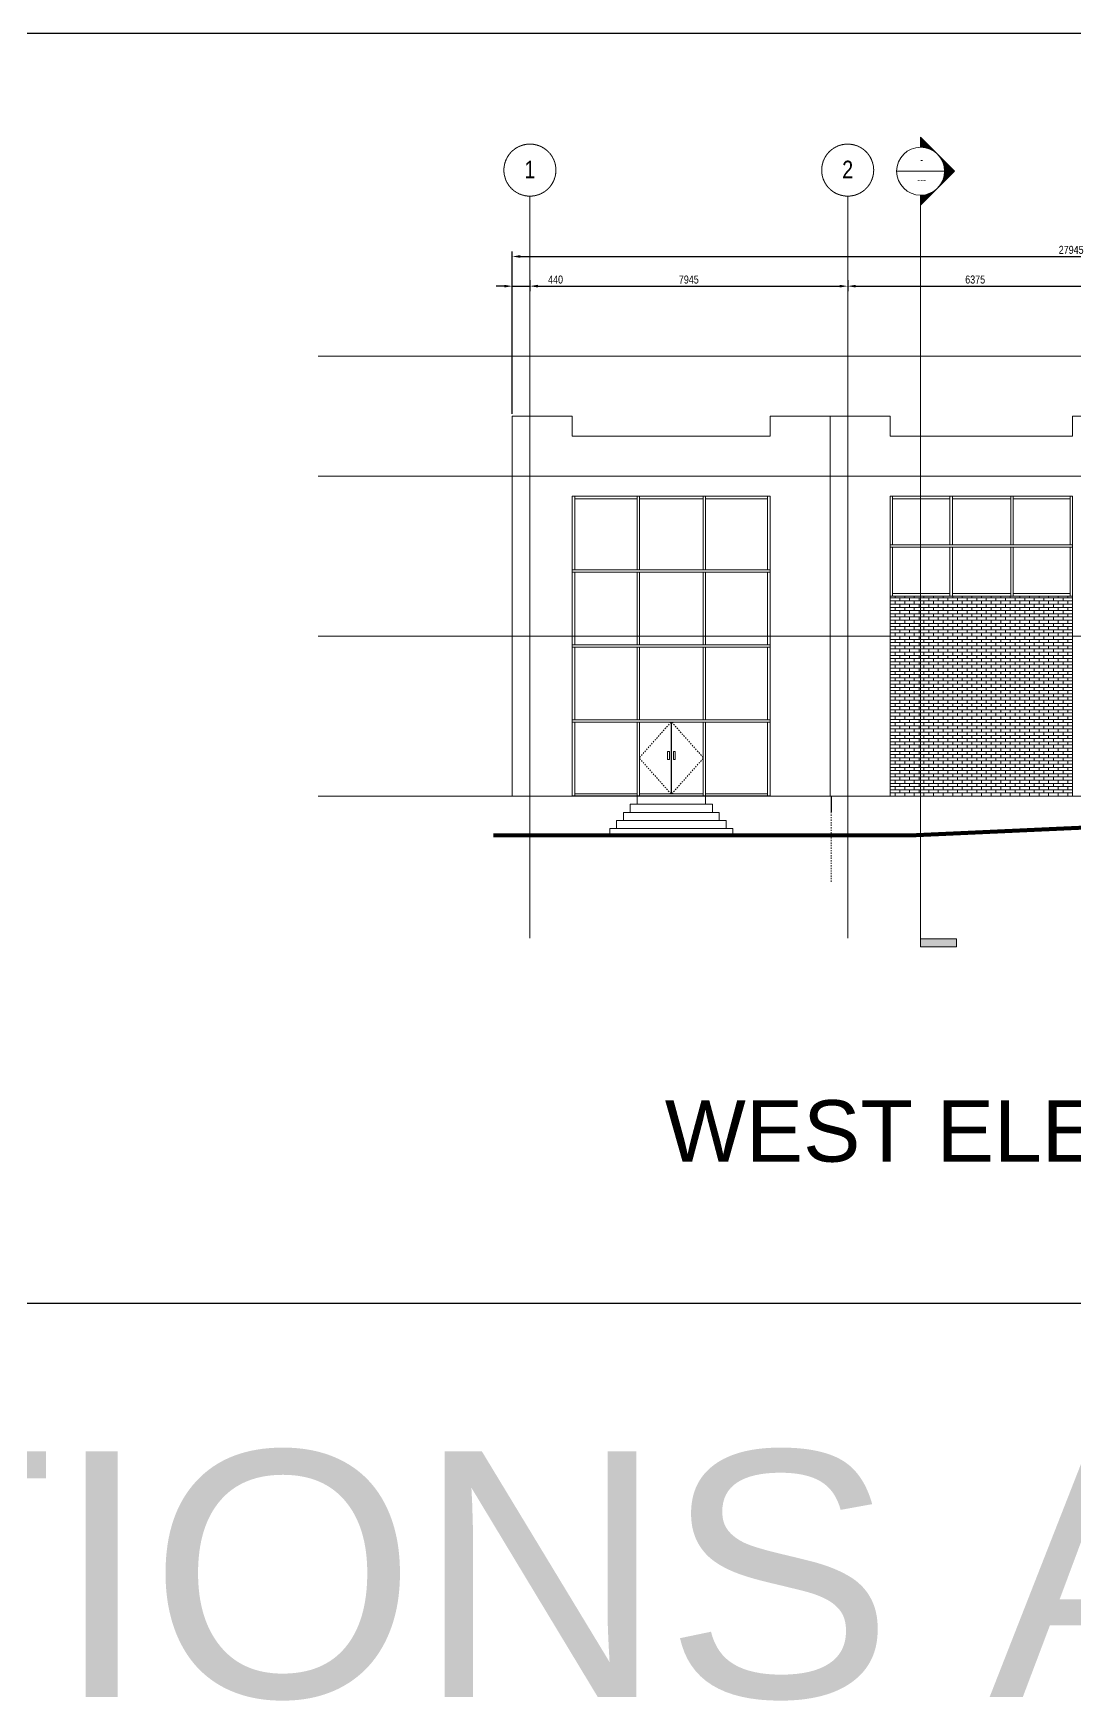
# Model space of a CAD drawing. Header units: millimetres. Extents: x -31954 to 493870, y 99509 to 604061.
# Drawn here: x 278808 to 304843, y 99509 to 141187 of the extents above; entities that cross this region are included whole.
import ezdxf

# ---------------------------------------------------------------- set-up
doc = ezdxf.new("R2010")
doc.units = ezdxf.units.MM
doc.header["$LTSCALE"] = 10
doc.header["$PDMODE"] = 3
doc.header["$PDSIZE"] = 25
doc.linetypes.add('Center', pattern=[2, 1.25, -0.25, 0.25, -0.25])
doc.linetypes.add('Dash', pattern=[6.35, 3.175, -3.175])
for name, color, linetype, lineweight in [('A-ANNOTATIONS', 1, 'Continuous', 9), ('A-DOOR', 1, 'Continuous', 18), ('A-FLOR-LEVL', 6, 'Continuous', 9), ('A-GLAZ-CWMG', 3, 'Continuous', 9), ('A-HATCH', 9, 'Continuous', 0), ('A-WALL', 2, 'Continuous', 18), ('A-WALL-HIDN', 2, 'Dash', 18), ('C-TOPO', 2, 'Continuous', 9), ('S-FOUNDATION', 1, 'Continuous', 25), ('S-GRID', 6, 'Center', 9)]:
    doc.layers.add(name, color=color, linetype=linetype, lineweight=lineweight)
doc.styles.add('Dimension Text', font='arial.ttf', dxfattribs={"width": 0.8})
doc.styles.add('Revit_Arial', font='arial.ttf')
doc.styles.get("Standard").update_dxf_attribs({"font": 'arial.ttf', "width": 0.8})
doc.dimstyles.new('DIM 100', dxfattribs={"dimscale": 100, "dimtxt": 2, "dimasz": 2, "dimexe": 1.25, "dimexo": 0.625, "dimtad": 1, "dimdec": 0, "dimdsep": 46, "dimtxsty": 'Dimension Text', "dimcen": 2.5, "dimadec": 0, "dimazin": 0, "dimtfac": 1, "dimtdec": 0, "dimtmove": 0, "dimatfit": 3, "dimfxl": 1, "dimarcsym": 0})

# ---------------------------------------------------------------- blocks, each defined once
blk = doc.blocks.new('Rectangular Mullion - Kawneer-1600_Sys_3-6 Mullion_Head-559501-South Elevation')
at = {"layer": 'A-GLAZ-CWMG'}
for p, q in [((-13596, 7437), (-13596, 7500)), ((-12048, 7437), (-13596, 7437)), ((-12048, 7500), (-12048, 7437))]:
    blk.add_line(p, q, dxfattribs=at)
blk = doc.blocks.new('Rectangular Mullion - Kawneer-1600_Sys_3-6 Mullion_Sill-559281-South Elevation')
at = {"layer": 'A-GLAZ-CWMG'}
for p, q in [((-16866, 0), (-16866, 63)), ((-16866, 63), (-15308, 63)), ((-15308, 63), (-15308, 0))]:
    blk.add_line(p, q, dxfattribs=at)
blk = doc.blocks.new('Rectangular Mullion - Kawneer-1600_Sys_3-6 Mullion_Jamb R-559003-South Elevation')
at = {"layer": 'A-GLAZ-CWMG'}
for p, q in [((-12048, 1848), (-11984, 1848)), ((-12048, 0), (-12048, 1848))]:
    blk.add_line(p, q, dxfattribs=at)
blk = doc.blocks.new('Rectangular Mullion - Kawneer-1600_Sys_3-6 Mullion_Jamb R-559004-South Elevation')
at = {"layer": 'A-GLAZ-CWMG'}
for p, q in [((-12048, 3723), (-11984, 3723)), ((-12048, 1911), (-12048, 3723)), ((-11984, 1911), (-12048, 1911))]:
    blk.add_line(p, q, dxfattribs=at)
blk = doc.blocks.new('Rectangular Mullion - Kawneer-1600_Sys_3-6 Mullion_Jamb R-559024-South Elevation')
at = {"layer": 'A-GLAZ-CWMG'}
for p, q in [((-12048, 5661), (-12048, 7500)), ((-11984, 5661), (-12048, 5661))]:
    blk.add_line(p, q, dxfattribs=at)
blk = doc.blocks.new('Rectangular Mullion - Kawneer-1600_Sys_3-6 Mullion_Jamb L-559005-South Elevation')
at = {"layer": 'A-GLAZ-CWMG'}
for p, q in [((-16866, 7500), (-16866, 5661)), ((-16866, 5661), (-16929, 5661))]:
    blk.add_line(p, q, dxfattribs=at)
blk = doc.blocks.new('Rectangular Mullion - Kawneer-1600_Sys_3-6 Mullion_Jamb L-559006-South Elevation')
at = {"layer": 'A-GLAZ-CWMG'}
for p, q in [((-16929, 1848), (-16866, 1848)), ((-16866, 1848), (-16866, 0))]:
    blk.add_line(p, q, dxfattribs=at)
blk = doc.blocks.new('Rectangular Mullion - Kawneer-1600_Sys_3-6 Mullion_Jamb L-559007-South Elevation')
at = {"layer": 'A-GLAZ-CWMG'}
for p, q in [((-16929, 3723), (-16866, 3723)), ((-16866, 3723), (-16866, 1911)), ((-16866, 1911), (-16929, 1911))]:
    blk.add_line(p, q, dxfattribs=at)
blk = doc.blocks.new('Rectangular Mullion - Kawneer-1600_Sys_3-6 Mullion_Horizontal-559282-South Elevation')
at = {"layer": 'A-GLAZ-CWMG'}
for p, q in [((-15281, 1911), (-16929, 1911)), ((-16929, 1848), (-15281, 1848))]:
    blk.add_line(p, q, dxfattribs=at)
blk = doc.blocks.new('Rectangular Mullion - Kawneer-1600_Sys_3-6 Mullion_Head-559519-South Elevation')
at = {"layer": 'A-GLAZ-CWMG'}
for p, q in [((-5905, 7437), (-5905, 7500)), ((-4483, 7437), (-5905, 7437)), ((-4483, 7500), (-4483, 7437))]:
    blk.add_line(p, q, dxfattribs=at)
blk = doc.blocks.new('Rectangular Mullion - Kawneer-1600_Sys_3-6 Mullion_Sill-559320-South Elevation')
at = {"layer": 'A-GLAZ-CWMG'}
for p, q in [((-8921, 5000), (-8921, 5064)), ((-8921, 5064), (-7490, 5064)), ((-7490, 5064), (-7490, 5000))]:
    blk.add_line(p, q, dxfattribs=at)
blk = doc.blocks.new('Rectangular Mullion - Kawneer-1600_Sys_3-6 Mullion_Jamb R-558829-South Elevation')
at = {"layer": 'A-GLAZ-CWMG'}
for p, q in [((-4483, 6223), (-4419, 6223)), ((-4483, 5000), (-4483, 6223))]:
    blk.add_line(p, q, dxfattribs=at)
blk = doc.blocks.new('Rectangular Mullion - Kawneer-1600_Sys_3-6 Mullion_Jamb R-558830-South Elevation')
at = {"layer": 'A-GLAZ-CWMG'}
for p, q in [((-4483, 6286), (-4483, 7500)), ((-4419, 6286), (-4483, 6286))]:
    blk.add_line(p, q, dxfattribs=at)
blk = doc.blocks.new('Rectangular Mullion - Kawneer-1600_Sys_3-6 Mullion_Jamb L-558831-South Elevation')
at = {"layer": 'A-GLAZ-CWMG'}
for p, q in [((-8921, 7500), (-8921, 6286)), ((-8921, 6286), (-8984, 6286))]:
    blk.add_line(p, q, dxfattribs=at)
blk = doc.blocks.new('Rectangular Mullion - Kawneer-1600_Sys_3-6 Mullion_Jamb L-558832-South Elevation')
at = {"layer": 'A-GLAZ-CWMG'}
for p, q in [((-8984, 6223), (-8921, 6223)), ((-8921, 6223), (-8921, 5000))]:
    blk.add_line(p, q, dxfattribs=at)
blk = doc.blocks.new('Rectangular Mullion - Kawneer-1600_Sys_3-6 Mullion_Horizontal-559321-South Elevation')
at = {"layer": 'A-GLAZ-CWMG'}
for p, q in [((-7463, 6286), (-8984, 6286)), ((-8984, 6223), (-7463, 6223))]:
    blk.add_line(p, q, dxfattribs=at)
blk = doc.blocks.new('M_Curtain Wall Dbl Glass - M_Curtain Wall Dbl Glass-560345-South Elevation')
at = {"layer": 'A-DOOR', "linetype": 'Dash'}
for p, q in [((-15245, 970), (-14465, 1848)), ((-14440, 1848), (-13660, 970)), ((-14465, 63), (-15245, 941)), ((-13660, 941), (-14439, 63))]:
    blk.add_line(p, q, dxfattribs=at)
at = {"layer": 'A-DOOR'}
for p, q in [((-14454, 63), (-14454, 1848)), ((-14451, 1848), (-14451, 63)), ((-14548, 1118), (-14503, 1118)), ((-14548, 1118), (-14548, 914)), ((-14503, 914), (-14548, 914)), ((-14503, 914), (-14503, 1118)), ((-14402, 1118), (-14357, 1118)), ((-14402, 914), (-14402, 1118)), ((-14357, 914), (-14402, 914)), ((-14357, 1118), (-14357, 914))]:
    blk.add_line(p, q, dxfattribs=at)
blk = doc.blocks.new('Rectangular Mullion - Kawneer-1600_Sys_3-6 Mullion_Head-559283-South Elevation')
at = {"layer": 'A-GLAZ-CWMG'}
for p, q in [((-16866, 7437), (-16866, 7500)), ((-15308, 7437), (-16866, 7437)), ((-15308, 7500), (-15308, 7437))]:
    blk.add_line(p, q, dxfattribs=at)
blk = doc.blocks.new('Rectangular Mullion - Kawneer-1600_Sys_3-6 Mullion_Sill-559502-South Elevation')
at = {"layer": 'A-GLAZ-CWMG'}
for p, q in [((-15245, 0), (-15245, 63)), ((-15245, 63), (-13660, 63)), ((-13660, 63), (-13660, 0))]:
    blk.add_line(p, q, dxfattribs=at)
blk = doc.blocks.new('Rectangular Mullion - Kawneer-1600_Sys_3-6 Mullion_Horizontal-559503-South Elevation')
at = {"layer": 'A-GLAZ-CWMG'}
for p, q in [((-13633, 1911), (-15281, 1911)), ((-15281, 1848), (-13633, 1848))]:
    blk.add_line(p, q, dxfattribs=at)
blk = doc.blocks.new('Rectangular Mullion - Kawneer-1600_Sys_3-6 Mullion_Vertical-558998-South Elevation')
at = {"layer": 'A-GLAZ-CWMG'}
for p, q in [((-15308, 1848), (-15245, 1848)), ((-15308, 1848), (-15308, 0)), ((-15245, 0), (-15245, 1848))]:
    blk.add_line(p, q, dxfattribs=at)
blk = doc.blocks.new('Rectangular Mullion - Kawneer-1600_Sys_3-6 Mullion_Vertical-558999-South Elevation')
at = {"layer": 'A-GLAZ-CWMG'}
for p, q in [((-15308, 3723), (-15245, 3723)), ((-15308, 3723), (-15308, 1911)), ((-15245, 1911), (-15245, 3723)), ((-15245, 1911), (-15308, 1911))]:
    blk.add_line(p, q, dxfattribs=at)
blk = doc.blocks.new('Rectangular Mullion - Kawneer-1600_Sys_3-6 Mullion_Vertical-559000-South Elevation')
at = {"layer": 'A-GLAZ-CWMG'}
for p, q in [((-15308, 7500), (-15308, 5661)), ((-15245, 5661), (-15245, 7500)), ((-15245, 5661), (-15308, 5661))]:
    blk.add_line(p, q, dxfattribs=at)
blk = doc.blocks.new('Rectangular Mullion - Kawneer-1600_Sys_3-6 Mullion_Head-559322-South Elevation')
at = {"layer": 'A-GLAZ-CWMG'}
for p, q in [((-8921, 7437), (-8921, 7500)), ((-7490, 7437), (-8921, 7437)), ((-7490, 7500), (-7490, 7437))]:
    blk.add_line(p, q, dxfattribs=at)
blk = doc.blocks.new('Rectangular Mullion - Kawneer-1600_Sys_3-6 Mullion_Sill-559520-South Elevation')
at = {"layer": 'A-GLAZ-CWMG'}
for p, q in [((-7426, 5000), (-7426, 5064)), ((-7426, 5064), (-5968, 5064)), ((-5968, 5064), (-5968, 5000))]:
    blk.add_line(p, q, dxfattribs=at)
blk = doc.blocks.new('Rectangular Mullion - Kawneer-1600_Sys_3-6 Mullion_Horizontal-559521-South Elevation')
at = {"layer": 'A-GLAZ-CWMG'}
for p, q in [((-5941, 6286), (-7463, 6286)), ((-7463, 6223), (-5941, 6223))]:
    blk.add_line(p, q, dxfattribs=at)
blk = doc.blocks.new('Rectangular Mullion - Kawneer-1600_Sys_3-6 Mullion_Vertical-558825-South Elevation')
at = {"layer": 'A-GLAZ-CWMG'}
for p, q in [((-7490, 6223), (-7426, 6223)), ((-7490, 6223), (-7490, 5000)), ((-7426, 5000), (-7426, 6223))]:
    blk.add_line(p, q, dxfattribs=at)
blk = doc.blocks.new('Rectangular Mullion - Kawneer-1600_Sys_3-6 Mullion_Vertical-558826-South Elevation')
at = {"layer": 'A-GLAZ-CWMG'}
for p, q in [((-7490, 7500), (-7490, 6286)), ((-7426, 6286), (-7426, 7500)), ((-7426, 6286), (-7490, 6286))]:
    blk.add_line(p, q, dxfattribs=at)
blk = doc.blocks.new('Rectangular Mullion - Kawneer-1600_Sys_3-6 Mullion_Head-559504-South Elevation')
at = {"layer": 'A-GLAZ-CWMG'}
for p, q in [((-15245, 7437), (-15245, 7500)), ((-13660, 7437), (-15245, 7437)), ((-13660, 7500), (-13660, 7437))]:
    blk.add_line(p, q, dxfattribs=at)
blk = doc.blocks.new('Rectangular Mullion - Kawneer-1600_Sys_3-6 Mullion_Sill-559505-South Elevation')
at = {"layer": 'A-GLAZ-CWMG'}
for p, q in [((-13596, 0), (-13596, 63)), ((-13596, 63), (-12048, 63)), ((-12048, 63), (-12048, 0))]:
    blk.add_line(p, q, dxfattribs=at)
blk = doc.blocks.new('Rectangular Mullion - Kawneer-1600_Sys_3-6 Mullion_Horizontal-559506-South Elevation')
at = {"layer": 'A-GLAZ-CWMG'}
for p, q in [((-11984, 1911), (-13633, 1911)), ((-13633, 1848), (-11984, 1848))]:
    blk.add_line(p, q, dxfattribs=at)
blk = doc.blocks.new('Rectangular Mullion - Kawneer-1600_Sys_3-6 Mullion_Head-559522-South Elevation')
at = {"layer": 'A-GLAZ-CWMG'}
for p, q in [((-7426, 7437), (-7426, 7500)), ((-5968, 7437), (-7426, 7437)), ((-5968, 7500), (-5968, 7437))]:
    blk.add_line(p, q, dxfattribs=at)
blk = doc.blocks.new('Rectangular Mullion - Kawneer-1600_Sys_3-6 Mullion_Sill-559523-South Elevation')
at = {"layer": 'A-GLAZ-CWMG'}
for p, q in [((-5905, 5000), (-5905, 5064)), ((-5905, 5064), (-4483, 5064)), ((-4483, 5064), (-4483, 5000))]:
    blk.add_line(p, q, dxfattribs=at)
blk = doc.blocks.new('Rectangular Mullion - Kawneer-1600_Sys_3-6 Mullion_Horizontal-559524-South Elevation')
at = {"layer": 'A-GLAZ-CWMG'}
for p, q in [((-4419, 6286), (-5941, 6286)), ((-5941, 6223), (-4419, 6223))]:
    blk.add_line(p, q, dxfattribs=at)
blk = doc.blocks.new('Grid - M_Grid Head - Circle-10837-South Elevation')
at = {"layer": 'S-GRID'}
blk.add_circle((-17989, 15650), 650, dxfattribs=at)
blk = doc.blocks.new('*D305')
at = {"layer": 'A-ANNOTATIONS', "lineweight": -2, "transparency": 16777216}
for p, q in [((290583, 134868), (290383, 134868)), ((290783, 131680), (290783, 134993)), ((290783, 134868), (291223, 134868)), ((291223, 135017), (291223, 134743)), ((291423, 134868), (292108, 134868))]:
    blk.add_line(p, q, dxfattribs=at)
at = {"layer": 'A-ANNOTATIONS', "transparency": 16777216}
for points in [[(290583, 134901), (290583, 134834), (290783, 134868)], [(291423, 134901), (291423, 134834), (291223, 134868)]]:
    blk.add_solid(points, dxfattribs=at)
at = {"layer": 'Defpoints', "color": 0, "transparency": 16777216}
for p in [(291223, 135080), (291223, 134868), (290783, 131618)]:
    blk.add_point(p, dxfattribs=at)
at = {"layer": 'A-ANNOTATIONS', "transparency": 16777216, "insert": (291865, 135032), "char_height": 200, "attachment_point": 5, "style": 'Dimension Text'}
blk.add_mtext('440', dxfattribs=at)
blk = doc.blocks.new('*D306')
at = {"layer": 'A-ANNOTATIONS', "lineweight": -2, "transparency": 16777216}
for p, q in [((291223, 135017), (291223, 134743)), ((291423, 134868), (298968, 134868)), ((299168, 135017), (299168, 134743))]:
    blk.add_line(p, q, dxfattribs=at)
at = {"layer": 'A-ANNOTATIONS', "transparency": 16777216}
for points in [[(291423, 134901), (291423, 134834), (291223, 134868)], [(298968, 134901), (298968, 134834), (299168, 134868)]]:
    blk.add_solid(points, dxfattribs=at)
at = {"layer": 'Defpoints', "color": 0, "transparency": 16777216}
for p in [(291223, 135080), (299168, 135080), (299168, 134868)]:
    blk.add_point(p, dxfattribs=at)
at = {"layer": 'A-ANNOTATIONS', "transparency": 16777216, "insert": (295196, 135032), "char_height": 200, "attachment_point": 5, "style": 'Dimension Text'}
blk.add_mtext('7945', dxfattribs=at)
blk = doc.blocks.new('*D307')
at = {"layer": 'A-ANNOTATIONS', "lineweight": -2, "transparency": 16777216}
for p, q in [((299168, 135017), (299168, 134743)), ((299368, 134868), (305343, 134868)), ((305543, 135017), (305543, 134743))]:
    blk.add_line(p, q, dxfattribs=at)
at = {"layer": 'A-ANNOTATIONS', "transparency": 16777216}
for points in [[(299368, 134901), (299368, 134834), (299168, 134868)], [(305343, 134901), (305343, 134834), (305543, 134868)]]:
    blk.add_solid(points, dxfattribs=at)
at = {"layer": 'Defpoints', "color": 0, "transparency": 16777216}
for p in [(299168, 135080), (305543, 135080), (305543, 134868)]:
    blk.add_point(p, dxfattribs=at)
at = {"layer": 'A-ANNOTATIONS', "transparency": 16777216, "insert": (302356, 135032), "char_height": 200, "attachment_point": 5, "style": 'Dimension Text'}
blk.add_mtext('6375', dxfattribs=at)
blk = doc.blocks.new('*D311')
at = {"layer": 'A-ANNOTATIONS', "lineweight": -2, "transparency": 16777216}
for p, q in [((290783, 131680), (290783, 135734)), ((290983, 135609), (318528, 135609)), ((318728, 134180), (318728, 135734))]:
    blk.add_line(p, q, dxfattribs=at)
at = {"layer": 'A-ANNOTATIONS', "transparency": 16777216}
for points in [[(290983, 135643), (290983, 135576), (290783, 135609)], [(318528, 135643), (318528, 135576), (318728, 135609)]]:
    blk.add_solid(points, dxfattribs=at)
at = {"layer": 'Defpoints', "color": 0, "transparency": 16777216}
for p in [(318728, 135609), (318728, 134118), (290783, 131618)]:
    blk.add_point(p, dxfattribs=at)
at = {"layer": 'A-ANNOTATIONS', "transparency": 16777216, "insert": (304756, 135774), "char_height": 200, "attachment_point": 5, "style": 'Dimension Text'}
blk.add_mtext('27945', dxfattribs=at)
blk = doc.blocks.new('Section - M_Section Tail - Filled-14299-South Elevation')
at = {"layer": 'A-ANNOTATIONS'}
blk.add_hatch(color=256, dxfattribs=at).paths.add_polyline_path([(-7320, -3562), (-8220, -3562), (-8220, -3762), (-7320, -3762)], flags=0)
at = {"layer": 'A-ANNOTATIONS', "lineweight": 18}
for p, q in [((-8220, -3762), (-8220, -3562)), ((-8220, -3562), (-7320, -3562)), ((-7320, -3562), (-7320, -3762)), ((-7320, -3762), (-8220, -3762))]:
    blk.add_line(p, q, dxfattribs=at)
blk = doc.blocks.new('Section - M_Section Head - Filled-1732-South Elevation')
at = {"layer": 'A-ANNOTATIONS'}
h = blk.add_hatch(color=256, dxfattribs=at)
edge = h.paths.add_edge_path(flags=0)
edge.add_line((-8220, 16472), (-7796, 16047))
edge.add_arc((-8220, 15623), 600, 45, 90)
edge.add_line((-8220, 16223), (-8220, 16472))
h = blk.add_hatch(color=256, dxfattribs=at)
edge = h.paths.add_edge_path(flags=0)
edge.add_line((-7372, 15623), (-7620, 15623))
edge.add_arc((-8220, 15623), 600, 360, 405)
edge.add_line((-7796, 16047), (-7372, 15623))
h = blk.add_hatch(color=256, dxfattribs=at)
edge = h.paths.add_edge_path(flags=0)
edge.add_line((-7372, 15623), (-7796, 15199))
edge.add_arc((-8220, 15623), 600, 315, 360)
edge.add_line((-7620, 15623), (-7372, 15623))
h = blk.add_hatch(color=256, dxfattribs=at)
edge = h.paths.add_edge_path(flags=0)
edge.add_line((-8220, 14775), (-8220, 15023))
edge.add_arc((-8220, 15623), 600, 270, 315)
edge.add_line((-7796, 15199), (-8220, 14775))
at = {"layer": 'A-ANNOTATIONS', "lineweight": 18}
for p, q in [((-7372, 15623), (-8220, 16472)), ((-8220, 16223), (-8220, 16472)), ((-8220, 16472), (-8220, 16223)), ((-7796, 16047), (-8220, 16472)), ((-7372, 15623), (-7796, 16047)), ((-7372, 15623), (-8220, 14775)), ((-7796, 15199), (-7372, 15623)), ((-7620, 15623), (-7372, 15623)), ((-7372, 15623), (-7620, 15623)), ((-8220, 14775), (-7796, 15199)), ((-8220, 15023), (-8220, 14775)), ((-8220, 15023), (-8220, 14775))]:
    blk.add_line(p, q, dxfattribs=at)
for start, end in [(90, 270), (270, 90), (45, 90), (360, 45), (315, 360), (270, 315)]:
    blk.add_arc((-8220, 15623), 600, start, end, dxfattribs=at)

msp = doc.modelspace()

# ---------------------------------------------------------------- hatches: boundary and pattern name
at = {"layer": 'A-HATCH'}
h = msp.add_hatch(dxfattribs=at)
h.set_pattern_fill('FP_3', color=256, style=0, pattern_type=2)
h.set_pattern_definition([(180, (304793.13, 122117.97), (-1e-14, -80), []), (270, (304793.13, 122117.97), (120, -80), [80, -80])])
h.paths.add_polyline_path([(300228.1, 122118), (304793.1, 122118), (304793.1, 127118), (300228.1, 127118), (300228.1, 123229.3)], flags=0)

# ---------------------------------------------------------------- linework, layer by layer
at = {"layer": 'A-ANNOTATIONS', "lineweight": 18}
msp.add_line((300392.2, 137741), (301592.2, 137741), dxfattribs=at)
at = {"layer": 'A-ANNOTATIONS'}
msp.add_line((300992.2, 137141), (300992.2, 118556.2), dxfattribs=at)
at = {"layer": 'A-FLOR-LEVL', "linetype": 'Center'}
for p, q in [((285930.9, 133118), (323810, 133118)), ((285930.9, 130118), (323810, 130118)), ((285930.9, 126118), (323810, 126118)), ((285930.9, 122118), (323810, 122118))]:
    msp.add_line(p, q, dxfattribs=at)
at = {"layer": 'A-GLAZ-CWMG'}
for p, q in [((293732.8, 121714.5), (293561.6, 121714.5)), ((293732.8, 121916.2), (293904, 121916.2)), ((295615.9, 121916.2), (295787.1, 121916.2)), ((295787.1, 121714.5), (295958.3, 121714.5)), ((293390.4, 121311), (293219.2, 121311)), ((293390.4, 121311), (293219.2, 121311)), ((293561.6, 121512.7), (293390.4, 121512.7)), ((295958.3, 121512.7), (296129.5, 121512.7)), ((296129.5, 121311), (296300.8, 121311))]:
    msp.add_line(p, q, dxfattribs=at)
for points in [[(293904, 122118), (293904, 121916.2), (295615.9, 121916.2), (295615.9, 122118)], [(293561.6, 121714.5), (293561.6, 121512.7), (295273.4, 121512.7)], [(293732.8, 121916.2), (293732.8, 121714.5), (295444.7, 121714.5)], [(293732.8, 121916.2), (293732.8, 121714.5), (295444.7, 121714.5)], [(295787.1, 121916.2), (295787.1, 121714.5), (294075.3, 121714.5)], [(295958.3, 121714.5), (295958.3, 121512.7), (294246.5, 121512.7)], [(293219.2, 121311), (293219.2, 121109.2), (294931, 121109.2)], [(293390.4, 121512.7), (293390.4, 121311), (295102.2, 121311)], [(296129.5, 121512.7), (296129.5, 121311), (294417.7, 121311)], [(296300.8, 121311), (296300.8, 121109.2), (294588.9, 121109.2)]]:
    msp.add_lwpolyline(points, dxfattribs=at)
at = {"layer": 'A-WALL'}
for p, q in [((292283.1, 131618), (290783.1, 131618)), ((290783.1, 122118), (290783.1, 131618)), ((292283.1, 131118), (292283.1, 131618)), ((300228.1, 131618), (297228.1, 131618)), ((297228.1, 131618), (297228.1, 131118)), ((298728.1, 122118), (298728.1, 131618)), ((300228.1, 131118), (300228.1, 131618)), ((304793.1, 131618), (304793.1, 131118)), ((306293.1, 131618), (304793.1, 131618)), ((297228.1, 131118), (292283.1, 131118)), ((304793.1, 131118), (300228.1, 131118)), ((292283.1, 122118), (292283.1, 129618)), ((292283.1, 129618), (297228.1, 129618)), ((297228.1, 129618), (297228.1, 122118)), ((300228.1, 122118), (300228.1, 129618)), ((300228.1, 129618), (304793.1, 129618)), ((304793.1, 122118), (304793.1, 129618)), ((304793.1, 127118), (300228.1, 127118)), ((290783.1, 122118), (292283.1, 122118)), ((297228.1, 122118), (318728.1, 122118))]:
    msp.add_line(p, q, dxfattribs=at)
at = {"layer": 'A-WALL-HIDN'}
msp.add_line((298753.1, 121725), (298753.1, 119968), dxfattribs=at)
at = {"layer": 'C-TOPO', "const_width": 100}
msp.add_lwpolyline([(290305, 121138.1), (291220, 121138.1), (300755, 121138.1), (306135, 121381.2), (310755, 121858.3), (319115, 121893.9), (319792.4, 121896.8)], dxfattribs=at)
at = {"layer": 'S-FOUNDATION'}
for p, q in [((297228.1, 122118), (292283.1, 122118)), ((298753.1, 122118), (298753.1, 121725.1))]:
    msp.add_line(p, q, dxfattribs=at)
at = {"layer": 'S-GRID'}
for p, q in [((291223.1, 118568), (291223.1, 137118)), ((299168.1, 118568), (299168.1, 137118))]:
    msp.add_line(p, q, dxfattribs=at)

# ---------------------------------------------------------------- block references
at = {"layer": 'A-ANNOTATIONS', "lineweight": 18}
for name in ['Section - M_Section Head - Filled-1732-South Elevation', 'Section - M_Section Tail - Filled-14299-South Elevation']:
    msp.add_blockref(name, (309212.3, 122118), dxfattribs=at)
at = {"layer": 'A-DOOR'}
msp.add_blockref('M_Curtain Wall Dbl Glass - M_Curtain Wall Dbl Glass-560345-South Elevation', (309212.3, 122118), dxfattribs=at)
at = {"layer": 'A-GLAZ-CWMG'}
for name, p in [('Rectangular Mullion - Kawneer-1600_Sys_3-6 Mullion_Jamb L-559005-South Elevation', (309212.3, 122118)), ('Rectangular Mullion - Kawneer-1600_Sys_3-6 Mullion_Head-559283-South Elevation', (309212.3, 122118)), ('Rectangular Mullion - Kawneer-1600_Sys_3-6 Mullion_Vertical-559000-South Elevation', (309212.3, 122118)), ('Rectangular Mullion - Kawneer-1600_Sys_3-6 Mullion_Head-559504-South Elevation', (309212.3, 122118)), ('Rectangular Mullion - Kawneer-1600_Sys_3-6 Mullion_Vertical-559000-South Elevation', (310860.7, 122118)), ('Rectangular Mullion - Kawneer-1600_Sys_3-6 Mullion_Head-559501-South Elevation', (309212.3, 122118)), ('Rectangular Mullion - Kawneer-1600_Sys_3-6 Mullion_Jamb R-559024-South Elevation', (309212.3, 122118)), ('Rectangular Mullion - Kawneer-1600_Sys_3-6 Mullion_Jamb L-558831-South Elevation', (309212.3, 122118)), ('Rectangular Mullion - Kawneer-1600_Sys_3-6 Mullion_Head-559322-South Elevation', (309212.3, 122118)), ('Rectangular Mullion - Kawneer-1600_Sys_3-6 Mullion_Vertical-558826-South Elevation', (309212.3, 122118)), ('Rectangular Mullion - Kawneer-1600_Sys_3-6 Mullion_Head-559522-South Elevation', (309212.3, 122118)), ('Rectangular Mullion - Kawneer-1600_Sys_3-6 Mullion_Vertical-558826-South Elevation', (310734, 122118)), ('Rectangular Mullion - Kawneer-1600_Sys_3-6 Mullion_Head-559519-South Elevation', (309212.3, 122118)), ('Rectangular Mullion - Kawneer-1600_Sys_3-6 Mullion_Jamb R-558830-South Elevation', (309212.3, 122118)), ('Rectangular Mullion - Kawneer-1600_Sys_3-6 Mullion_Horizontal-559321-South Elevation', (309212.3, 122118)), ('Rectangular Mullion - Kawneer-1600_Sys_3-6 Mullion_Horizontal-559521-South Elevation', (309212.3, 122118)), ('Rectangular Mullion - Kawneer-1600_Sys_3-6 Mullion_Horizontal-559524-South Elevation', (309212.3, 122118)), ('Rectangular Mullion - Kawneer-1600_Sys_3-6 Mullion_Jamb L-558832-South Elevation', (309212.3, 122118)), ('Rectangular Mullion - Kawneer-1600_Sys_3-6 Mullion_Vertical-558825-South Elevation', (309212.3, 122118)), ('Rectangular Mullion - Kawneer-1600_Sys_3-6 Mullion_Vertical-558825-South Elevation', (310734, 122118)), ('Rectangular Mullion - Kawneer-1600_Sys_3-6 Mullion_Jamb R-558829-South Elevation', (309212.3, 122118)), ('Rectangular Mullion - Kawneer-1600_Sys_3-6 Mullion_Horizontal-559282-South Elevation', (309212.3, 125868)), ('Rectangular Mullion - Kawneer-1600_Sys_3-6 Mullion_Jamb L-559007-South Elevation', (309212.3, 123993)), ('Rectangular Mullion - Kawneer-1600_Sys_3-6 Mullion_Vertical-558999-South Elevation', (309212.3, 123993)), ('Rectangular Mullion - Kawneer-1600_Sys_3-6 Mullion_Horizontal-559503-South Elevation', (309212.3, 125868)), ('Rectangular Mullion - Kawneer-1600_Sys_3-6 Mullion_Vertical-558999-South Elevation', (310860.7, 123993)), ('Rectangular Mullion - Kawneer-1600_Sys_3-6 Mullion_Horizontal-559506-South Elevation', (309212.3, 125868)), ('Rectangular Mullion - Kawneer-1600_Sys_3-6 Mullion_Jamb R-559004-South Elevation', (309212.3, 123993)), ('Rectangular Mullion - Kawneer-1600_Sys_3-6 Mullion_Sill-559320-South Elevation', (309212.3, 122118)), ('Rectangular Mullion - Kawneer-1600_Sys_3-6 Mullion_Sill-559520-South Elevation', (309212.3, 122118)), ('Rectangular Mullion - Kawneer-1600_Sys_3-6 Mullion_Sill-559523-South Elevation', (309212.3, 122118)), ('Rectangular Mullion - Kawneer-1600_Sys_3-6 Mullion_Horizontal-559282-South Elevation', (309212.3, 123993)), ('Rectangular Mullion - Kawneer-1600_Sys_3-6 Mullion_Horizontal-559503-South Elevation', (309212.3, 123993)), ('Rectangular Mullion - Kawneer-1600_Sys_3-6 Mullion_Horizontal-559506-South Elevation', (309212.3, 123993)), ('Rectangular Mullion - Kawneer-1600_Sys_3-6 Mullion_Jamb L-559007-South Elevation', (309212.3, 122118)), ('Rectangular Mullion - Kawneer-1600_Sys_3-6 Mullion_Vertical-558999-South Elevation', (309212.3, 122118)), ('Rectangular Mullion - Kawneer-1600_Sys_3-6 Mullion_Vertical-558999-South Elevation', (310860.7, 122118)), ('Rectangular Mullion - Kawneer-1600_Sys_3-6 Mullion_Jamb R-559004-South Elevation', (309212.3, 122118)), ('Rectangular Mullion - Kawneer-1600_Sys_3-6 Mullion_Horizontal-559282-South Elevation', (309212.3, 122118)), ('Rectangular Mullion - Kawneer-1600_Sys_3-6 Mullion_Jamb L-559006-South Elevation', (309212.3, 122118)), ('Rectangular Mullion - Kawneer-1600_Sys_3-6 Mullion_Vertical-558998-South Elevation', (309212.3, 122118)), ('Rectangular Mullion - Kawneer-1600_Sys_3-6 Mullion_Horizontal-559503-South Elevation', (309212.3, 122118)), ('Rectangular Mullion - Kawneer-1600_Sys_3-6 Mullion_Vertical-558998-South Elevation', (310860.7, 122118)), ('Rectangular Mullion - Kawneer-1600_Sys_3-6 Mullion_Horizontal-559506-South Elevation', (309212.3, 122118)), ('Rectangular Mullion - Kawneer-1600_Sys_3-6 Mullion_Jamb R-559003-South Elevation', (309212.3, 122118)), ('Rectangular Mullion - Kawneer-1600_Sys_3-6 Mullion_Sill-559281-South Elevation', (309212.3, 122118)), ('Rectangular Mullion - Kawneer-1600_Sys_3-6 Mullion_Sill-559502-South Elevation', (309212.3, 122118)), ('Rectangular Mullion - Kawneer-1600_Sys_3-6 Mullion_Sill-559505-South Elevation', (309212.3, 122118))]:
    msp.add_blockref(name, p, dxfattribs=at)
at = {"layer": 'S-GRID'}
for p in [(309212.3, 122118), (317157.3, 122118)]:
    msp.add_blockref('Grid - M_Grid Head - Circle-10837-South Elevation', p, dxfattribs=at)

# ---------------------------------------------------------------- texts
at = {"layer": 'A-ANNOTATIONS', "char_height": 196.707, "attachment_point": 2, "line_spacing_factor": 0.938532}
for s, insert, width in [('\\fArial|b0|i0|c0|p34|;-', (301016.9, 138131.9), 107.993), ('\\fArial|b0|i0|c0|p34|;---', (301016.9, 137633), 323.979)]:
    msp.add_mtext(s, dxfattribs=dict(at, insert=insert, width=width))
at = {"layer": 'Defpoints', "style": 'Revit_Arial'}
for s, height, p in [('WEST ELEVATION', 1536.77, (294595.9, 112982.4)), ('REFERENCE ARCHITECTURAL ELEVATIONS AND SECTIONS', 6147.081, (116628.1, 99596.6))]:
    msp.add_text(s, height=height, dxfattribs=at).set_placement(p)

# ---------------------------------------------------------------- dimensions: what is measured, and where the dimension line sits
at = {"layer": 'A-ANNOTATIONS'}
for base, p1, p2, picture, middle in [((318728.1, 135609.5), (290783.1, 131618), (318728.1, 134118), '*D311', (304755.6, 135774.1)), ((291223.1, 134867.7), (290783.1, 131618), (291223.1, 135079.8), '*D305', (291865.3, 135032.3)), ((299168.1, 134867.7), (291223.1, 135079.8), (299168.1, 135079.8), '*D306', (295195.6, 135032.3)), ((305543.1, 134867.7), (299168.1, 135079.8), (305543.1, 135079.8), '*D307', (302355.6, 135032.4))]:
    dim = msp.add_linear_dim(base=base, p1=p1, p2=p2, dimstyle='DIM 100', dxfattribs=at)
    dim.commit()
    dim.dimension.update_dxf_attribs({"geometry": picture, "text_midpoint": middle})

# ---------------------------------------------------------------- next in the draw order: texts
at = {"layer": 'S-GRID', "char_height": 442.59, "width": 410.36, "attachment_point": 2, "line_spacing_factor": 0.938532, "bg_fill": 3, "box_fill_scale": 1.25, "bg_fill_color": 0, "bg_fill_transparency": 0}
for s, insert in [('\\fArial|b0|i0|c0|p34|;1', (291223, 138003.8)), ('\\fArial|b0|i0|c0|p34|;2', (299168, 138003.8))]:
    msp.add_mtext(s, dxfattribs=dict(at, insert=insert))

# ---------------------------------------------------------------- next in the draw order: linework, layer by layer
at = {"layer": 'Defpoints'}
msp.add_lwpolyline([(109289.5, 109446.5), (439620.4, 109446.5), (439620.4, 141187.1), (109289.5, 141187.1)], close=True, dxfattribs=at)

doc.saveas('drawing.dxf')
